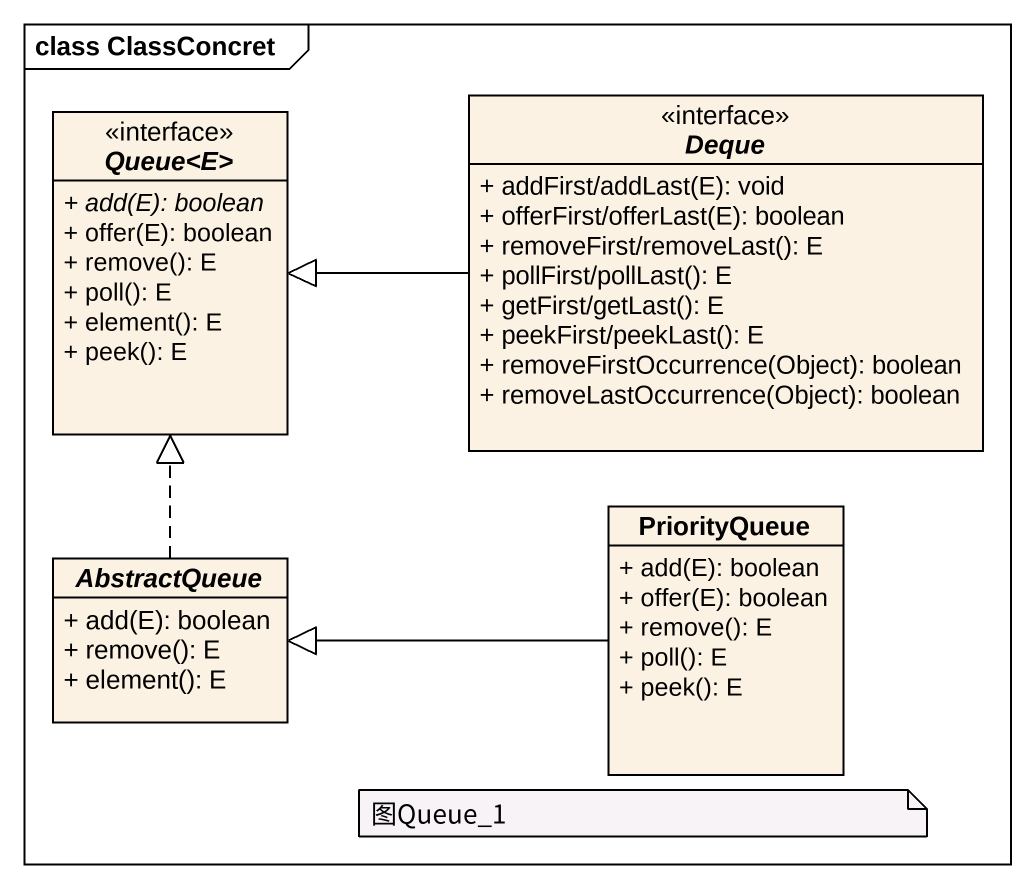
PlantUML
@startuml
mainframe class ClassConcret
hide circle
hide empty members
skinparam classAttributeIconSize 0
interface "Queue<E>" as Queue_E {
  {abstract} + add(E): boolean
  + offer(E): boolean
  + remove(): E
  + poll(): E
  + element(): E
  + peek(): E
}
interface Deque {
  + addFirst/addLast(E): void
  + offerFirst/offerLast(E): boolean
  + removeFirst/removeLast(): E
  + pollFirst/pollLast(): E
  + getFirst/getLast(): E
  + peekFirst/peekLast(): E
  + removeFirstOccurrence(Object): boolean
  + removeLastOccurrence(Object): boolean
}
abstract class AbstractQueue {
  + add(E): boolean
  + remove(): E
  + element(): E
}
class PriorityQueue {
  + add(E): boolean
  + offer(E): boolean
  + remove(): E
  + poll(): E
  + peek(): E
}
Deque -left-|> Queue_E
AbstractQueue .up.|> Queue_E
PriorityQueue -left-|> AbstractQueue
note as N1
  图Queue_1
end note
@enduml
